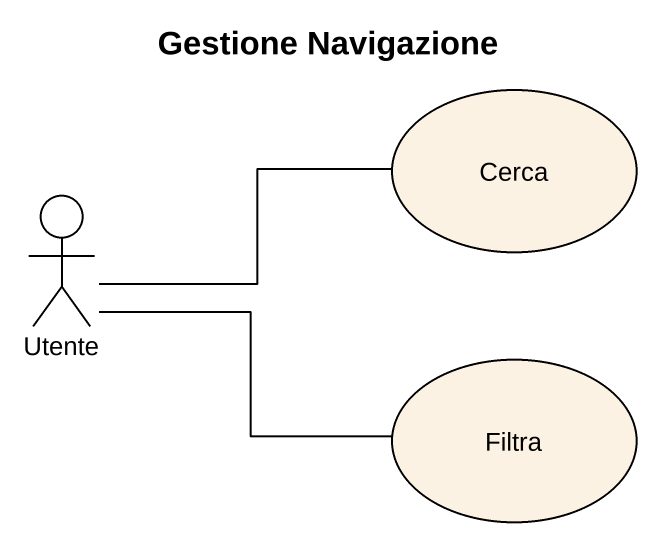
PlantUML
@startuml
title Gestione Navigazione
usecase Cerca
actor Utente
usecase Filtra
Utente -right- Cerca
Utente -right- Filtra
@enduml
